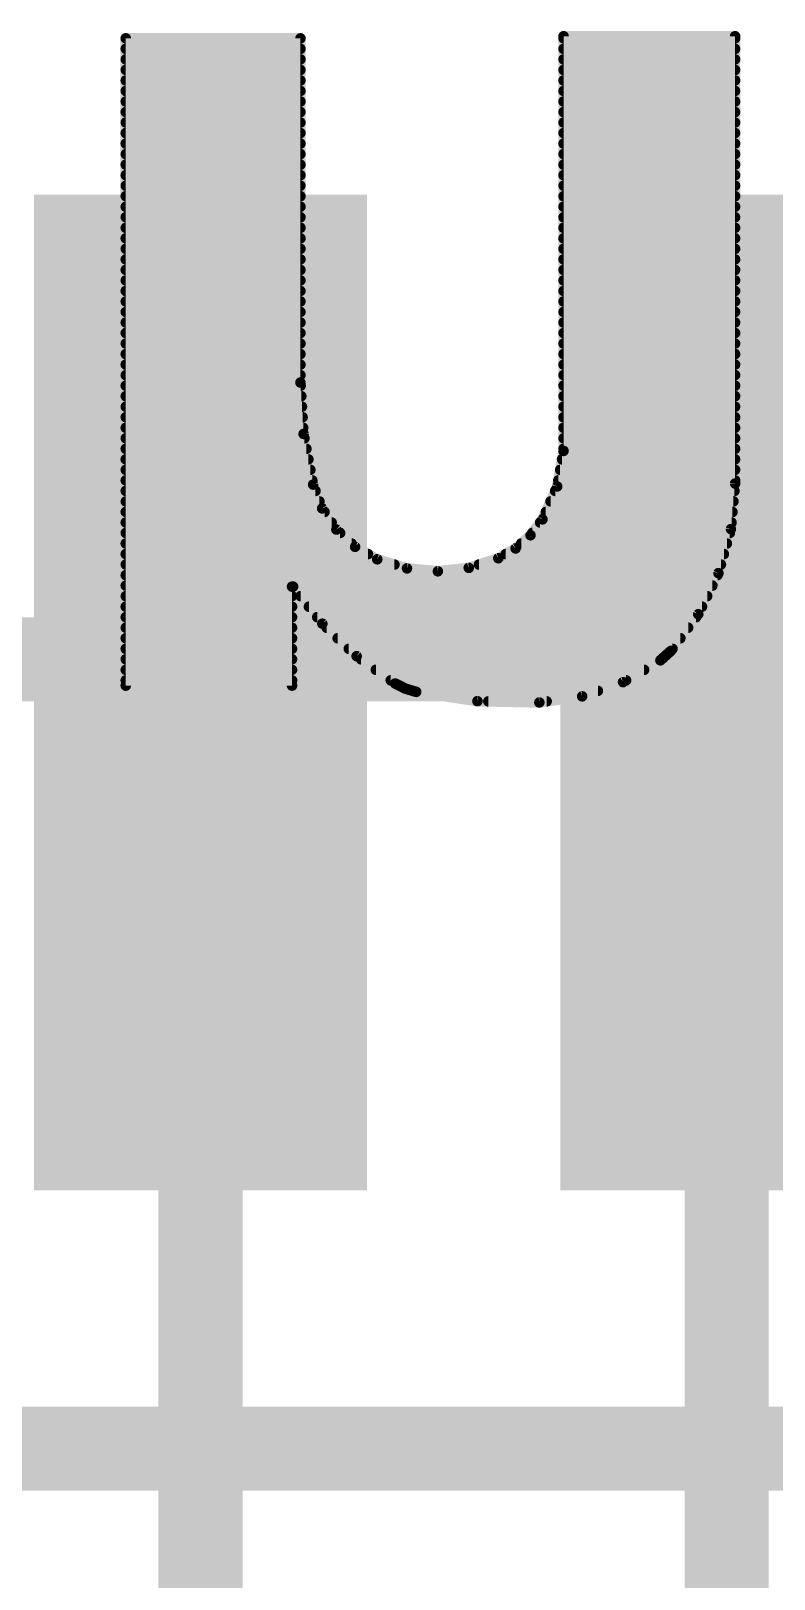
# Model space of a CAD drawing. Extents: x -98 to 45, y 0 to 29.
# Drawn here: x 25.626 to 27.419, y 14.29 to 18.026 of the extents above; entities that cross this region are included whole.
import ezdxf

# ---------------------------------------------------------------- set-up
doc = ezdxf.new("R2010")
doc.units = 0
for name, color, linetype in [('1', 12, 'CONTINUOUS'), ('21', 53, 'CONTINUOUS'), ('22', 53, 'CONTINUOUS'), ('29', 253, 'CONTINUOUS'), ('31', 253, 'CONTINUOUS')]:
    doc.layers.add(name, color=color, linetype=linetype)

# ---------------------------------------------------------------- blocks, each defined once
blk = doc.blocks.new('RECT')
blk.add_solid([(-0.5, -0.5), (0.5, -0.5), (-0.5, 0.5), (0.5, 0.5)])

msp = doc.modelspace()

# ---------------------------------------------------------------- linework, layer by layer
at = {"layer": '1', "const_width": 0.2032}
for points in [[(29.21, 16.51), (15.24, 16.51)], [(26.035, 16.43), (26.035, 12.192)], [(27.305, 16.43), (27.305, 12.827)]]:
    msp.add_lwpolyline(points, dxfattribs=at)
at = {"layer": '1', "const_width": 0.1016}
for points in [[(26.0858, 16.43, 1), (25.9842, 16.43)], [(27.3558, 16.43, 1), (27.2542, 16.43)]]:
    msp.add_lwpolyline(points, format="xyb", dxfattribs=at)
at = {"layer": '21', "const_width": 0.2032}
msp.add_lwpolyline([(20.32, 14.605), (33.02, 14.605)], dxfattribs=at)
at = {"layer": '22', "const_width": 0.0127}
for points in [[(25.8611, 18.0086, 1), (25.8483, 18.0086)], [(25.8547, 18.015, 1), (25.8547, 18.0023)], [(26.2827, 18.0086, 1), (26.27, 18.0086)], [(26.2763, 18.0023, 1), (26.2763, 18.015)], [(26.9177, 18.0137, 1), (26.9049, 18.0137)], [(26.9113, 18.0201, 1), (26.9113, 18.0073)], [(26.9113, 18.015, 1), (26.9113, 18.0023)], [(27.3317, 18.0137, 1), (27.319, 18.0137)], [(27.3253, 18.0073, 1), (27.3253, 18.0201)], [(27.3253, 18.0023, 1), (27.3253, 18.015)], [(25.8547, 17.9896, 1), (25.8547, 17.9768)], [(26.2763, 17.9768, 1), (26.2763, 17.9896)], [(26.9113, 17.9896, 1), (26.9113, 17.9768)], [(27.3253, 17.9768, 1), (27.3253, 17.9896)], [(25.8547, 17.9642, 1), (25.8547, 17.9515)], [(25.8547, 17.9388, 1), (25.8547, 17.9261)], [(26.2763, 17.9515, 1), (26.2763, 17.9642)], [(26.2763, 17.9261, 1), (26.2763, 17.9388)], [(26.9113, 17.9642, 1), (26.9113, 17.9515)], [(26.9113, 17.9388, 1), (26.9113, 17.9261)], [(27.3253, 17.9515, 1), (27.3253, 17.9642)], [(27.3253, 17.9261, 1), (27.3253, 17.9388)], [(25.8547, 17.9134, 1), (25.8547, 17.9006)], [(26.2763, 17.9006, 1), (26.2763, 17.9134)], [(26.9113, 17.9134, 1), (26.9113, 17.9006)], [(27.3253, 17.9006, 1), (27.3253, 17.9134)], [(25.8547, 17.888, 1), (25.8547, 17.8753)], [(25.8547, 17.8626, 1), (25.8547, 17.8498)], [(26.2763, 17.8753, 1), (26.2763, 17.888)], [(26.2763, 17.8498, 1), (26.2763, 17.8626)], [(26.9113, 17.8626, 1), (26.9113, 17.8498)], [(26.9113, 17.888, 1), (26.9113, 17.8753)], [(27.3253, 17.8753, 1), (27.3253, 17.888)], [(27.3253, 17.8498, 1), (27.3253, 17.8626)], [(25.8547, 17.8372, 1), (25.8547, 17.8244)], [(26.2763, 17.8244, 1), (26.2763, 17.8372)], [(26.9113, 17.8372, 1), (26.9113, 17.8244)], [(27.3253, 17.8244, 1), (27.3253, 17.8372)], [(25.8547, 17.8118, 1), (25.8547, 17.7991)], [(25.8547, 17.7864, 1), (25.8547, 17.7736)], [(26.2763, 17.7991, 1), (26.2763, 17.8118)], [(26.2763, 17.7736, 1), (26.2763, 17.7864)], [(26.9113, 17.7864, 1), (26.9113, 17.7736)], [(26.9113, 17.8118, 1), (26.9113, 17.7991)], [(27.3253, 17.7991, 1), (27.3253, 17.8118)], [(27.3253, 17.7736, 1), (27.3253, 17.7864)], [(25.8547, 17.761, 1), (25.8547, 17.7482)], [(26.2763, 17.7482, 1), (26.2763, 17.761)], [(26.9113, 17.761, 1), (26.9113, 17.7482)], [(27.3253, 17.7482, 1), (27.3253, 17.761)], [(25.8547, 17.7356, 1), (25.8547, 17.7229)], [(25.8547, 17.7102, 1), (25.8547, 17.6974)], [(26.2763, 17.7229, 1), (26.2763, 17.7356)], [(26.2763, 17.6974, 1), (26.2763, 17.7102)], [(26.9113, 17.7102, 1), (26.9113, 17.6974)], [(26.9113, 17.7356, 1), (26.9113, 17.7229)], [(27.3253, 17.7229, 1), (27.3253, 17.7356)], [(27.3253, 17.6974, 1), (27.3253, 17.7102)], [(25.8547, 17.6848, 1), (25.8547, 17.672)], [(26.2763, 17.672, 1), (26.2763, 17.6848)], [(26.9113, 17.6848, 1), (26.9113, 17.672)], [(27.3253, 17.672, 1), (27.3253, 17.6848)], [(25.8547, 17.6594, 1), (25.8547, 17.6467)], [(25.8547, 17.634, 1), (25.8547, 17.6212)], [(26.2763, 17.6467, 1), (26.2763, 17.6594)], [(26.2763, 17.6212, 1), (26.2763, 17.634)], [(26.9113, 17.6594, 1), (26.9113, 17.6467)], [(26.9113, 17.634, 1), (26.9113, 17.6212)], [(27.3253, 17.6467, 1), (27.3253, 17.6594)], [(27.3253, 17.6212, 1), (27.3253, 17.634)], [(25.8547, 17.6086, 1), (25.8547, 17.5958)], [(26.2763, 17.5958, 1), (26.2763, 17.6086)], [(26.9113, 17.6086, 1), (26.9113, 17.5958)], [(27.3253, 17.5958, 1), (27.3253, 17.6086)], [(25.8547, 17.5832, 1), (25.8547, 17.5705)], [(25.8547, 17.5578, 1), (25.8547, 17.545)], [(26.2763, 17.5705, 1), (26.2763, 17.5832)], [(26.2763, 17.545, 1), (26.2763, 17.5578)], [(26.9113, 17.5832, 1), (26.9113, 17.5705)], [(26.9113, 17.5578, 1), (26.9113, 17.545)], [(27.3253, 17.5705, 1), (27.3253, 17.5832)], [(27.3253, 17.545, 1), (27.3253, 17.5578)], [(25.8547, 17.5324, 1), (25.8547, 17.5196)], [(26.2763, 17.5196, 1), (26.2763, 17.5324)], [(26.9113, 17.5324, 1), (26.9113, 17.5196)], [(27.3253, 17.5196, 1), (27.3253, 17.5324)], [(25.8547, 17.507, 1), (25.8547, 17.4943)], [(25.8547, 17.4816, 1), (25.8547, 17.4688)], [(26.2763, 17.4943, 1), (26.2763, 17.507)], [(26.2763, 17.4688, 1), (26.2763, 17.4816)], [(26.9113, 17.507, 1), (26.9113, 17.4943)], [(26.9113, 17.4816, 1), (26.9113, 17.4688)], [(27.3253, 17.4943, 1), (27.3253, 17.507)], [(27.3253, 17.4688, 1), (27.3253, 17.4816)], [(25.8547, 17.4562, 1), (25.8547, 17.4434)], [(26.2763, 17.4434, 1), (26.2763, 17.4562)], [(26.9113, 17.4562, 1), (26.9113, 17.4434)], [(27.3253, 17.4434, 1), (27.3253, 17.4562)], [(25.8547, 17.4308, 1), (25.8547, 17.4181)], [(25.8547, 17.4054, 1), (25.8547, 17.3926)], [(26.2763, 17.4181, 1), (26.2763, 17.4308)], [(26.2763, 17.3926, 1), (26.2763, 17.4054)], [(26.9113, 17.4308, 1), (26.9113, 17.4181)], [(26.9113, 17.4054, 1), (26.9113, 17.3926)], [(27.3253, 17.4181, 1), (27.3253, 17.4308)], [(27.3253, 17.3926, 1), (27.3253, 17.4054)], [(25.8547, 17.38, 1), (25.8547, 17.3672)], [(26.2763, 17.3672, 1), (26.2763, 17.38)], [(26.9113, 17.38, 1), (26.9113, 17.3672)], [(27.3253, 17.3672, 1), (27.3253, 17.38)], [(25.8547, 17.3546, 1), (25.8547, 17.3419)], [(26.2763, 17.3419, 1), (26.2763, 17.3546)], [(26.9113, 17.3546, 1), (26.9113, 17.3419)], [(27.3253, 17.3419, 1), (27.3253, 17.3546)], [(25.8547, 17.3292, 1), (25.8547, 17.3164)], [(25.8547, 17.3038, 1), (25.8547, 17.291)], [(26.2763, 17.3164, 1), (26.2763, 17.3292)], [(26.2763, 17.291, 1), (26.2763, 17.3038)], [(26.9113, 17.3292, 1), (26.9113, 17.3164)], [(26.9113, 17.3038, 1), (26.9113, 17.291)], [(27.3253, 17.3164, 1), (27.3253, 17.3292)], [(27.3253, 17.291, 1), (27.3253, 17.3038)], [(25.8547, 17.2784, 1), (25.8547, 17.2657)], [(26.2763, 17.2657, 1), (26.2763, 17.2784)], [(26.9113, 17.2784, 1), (26.9113, 17.2657)], [(27.3253, 17.2657, 1), (27.3253, 17.2784)], [(25.8547, 17.253, 1), (25.8547, 17.2402)], [(25.8547, 17.2276, 1), (25.8547, 17.2148)], [(26.2763, 17.2402, 1), (26.2763, 17.253)], [(26.2763, 17.2148, 1), (26.2763, 17.2276)], [(26.9113, 17.253, 1), (26.9113, 17.2402)], [(26.9113, 17.2276, 1), (26.9113, 17.2148)], [(27.3253, 17.2402, 1), (27.3253, 17.253)], [(27.3253, 17.2148, 1), (27.3253, 17.2276)], [(25.8547, 17.2022, 1), (25.8547, 17.1895)], [(26.2826, 17.1784, 1), (26.27, 17.1776)], [(26.2763, 17.1895, 1), (26.2763, 17.2022)], [(26.9113, 17.2022, 1), (26.9113, 17.1895)], [(27.3253, 17.1895, 1), (27.3253, 17.2022)], [(25.8547, 17.1768, 1), (25.8547, 17.164)], [(25.8547, 17.1514, 1), (25.8547, 17.1386)], [(26.27, 17.178, 1), (26.2827, 17.178)], [(26.2768, 17.164, 1), (26.2768, 17.1768)], [(26.2783, 17.1386, 1), (26.2783, 17.1514)], [(26.9113, 17.1768, 1), (26.9113, 17.164)], [(26.9113, 17.1514, 1), (26.9113, 17.1386)], [(27.3253, 17.164, 1), (27.3253, 17.1768)], [(27.3253, 17.1386, 1), (27.3253, 17.1514)], [(25.8547, 17.126, 1), (25.8547, 17.1133)], [(26.2799, 17.1133, 1), (26.2799, 17.126)], [(26.9113, 17.126, 1), (26.9113, 17.1133)], [(27.3253, 17.1133, 1), (27.3253, 17.126)], [(25.8547, 17.1006, 1), (25.8547, 17.0878)], [(25.8547, 17.0752, 1), (25.8547, 17.0624)], [(26.2815, 17.0878, 1), (26.2815, 17.1006)], [(26.283, 17.0624, 1), (26.283, 17.0752)], [(26.9113, 17.1006, 1), (26.9113, 17.0878)], [(26.9113, 17.0752, 1), (26.9113, 17.0624)], [(27.3253, 17.0878, 1), (27.3253, 17.1006)], [(27.3253, 17.0624, 1), (27.3253, 17.0752)], [(25.8547, 17.0498, 1), (25.8547, 17.0371)], [(26.2902, 17.055, 1), (26.2777, 17.0527)], [(26.2776, 17.0535, 1), (26.2903, 17.0543)], [(26.2859, 17.0371, 1), (26.2859, 17.0498)], [(26.9113, 17.0498, 1), (26.9113, 17.0371)], [(27.3253, 17.0371, 1), (27.3253, 17.0498)], [(25.8547, 17.0244, 1), (25.8547, 17.0116)], [(25.8547, 16.999, 1), (25.8547, 16.9862)], [(26.2907, 17.0116, 1), (26.2907, 17.0244)], [(26.2954, 16.9862, 1), (26.2954, 16.999)], [(26.9077, 16.999, 1), (26.9077, 16.9862)], [(26.9113, 17.0244, 1), (26.9113, 17.0116)], [(26.9176, 17.0118, 1), (26.905, 17.014)], [(26.9049, 17.0129, 1), (26.9177, 17.0129)], [(27.3253, 17.0116, 1), (27.3253, 17.0244)], [(27.3253, 16.9862, 1), (27.3253, 16.999)], [(25.8547, 16.9736, 1), (25.8547, 16.9609)], [(26.3001, 16.9609, 1), (26.3001, 16.9736)], [(26.9031, 16.9736, 1), (26.9031, 16.9609)], [(27.3253, 16.9609, 1), (27.3253, 16.9736)], [(25.8547, 16.9482, 1), (25.8547, 16.9354)], [(25.8547, 16.9228, 1), (25.8547, 16.91)], [(26.3127, 16.9339, 1), (26.3009, 16.9293)], [(26.3006, 16.9304, 1), (26.313, 16.9328)], [(26.3049, 16.9354, 1), (26.3049, 16.9482)], [(26.3126, 16.91, 1), (26.3126, 16.9228)], [(26.8911, 16.9228, 1), (26.8911, 16.91)], [(26.8897, 16.9284, 1), (26.9022, 16.9261)], [(26.9018, 16.9247, 1), (26.8902, 16.9298)], [(26.8986, 16.9482, 1), (26.8986, 16.9354)], [(27.3316, 16.9336, 1), (27.319, 16.9348)], [(27.319, 16.9342, 1), (27.3317, 16.9342)], [(27.3237, 16.91, 1), (27.3237, 16.9228)], [(27.3253, 16.9354, 1), (27.3253, 16.9482)], [(25.8547, 16.8974, 1), (25.8547, 16.8847)], [(26.3222, 16.8847, 1), (26.3222, 16.8974)], [(26.8798, 16.8974, 1), (26.8798, 16.8847)], [(27.3213, 16.8847, 1), (27.3213, 16.8974)], [(25.8547, 16.872, 1), (25.8547, 16.8592)], [(25.8547, 16.8466, 1), (25.8547, 16.8338)], [(26.3339, 16.8777, 1), (26.3233, 16.8706)], [(26.3227, 16.8719, 1), (26.3345, 16.8764)], [(26.3344, 16.8592, 1), (26.3344, 16.872)], [(26.3515, 16.8338, 1), (26.3515, 16.8466)], [(26.8548, 16.8466, 1), (26.8548, 16.8338)], [(26.8547, 16.8504, 1), (26.8663, 16.8452)], [(26.8656, 16.844, 1), (26.8554, 16.8516)], [(26.8685, 16.872, 1), (26.8685, 16.8592)], [(27.3167, 16.8338, 1), (27.3167, 16.8466)], [(27.319, 16.8592, 1), (27.319, 16.872)], [(25.8547, 16.8212, 1), (25.8547, 16.8085)], [(26.3673, 16.8279, 1), (26.3587, 16.8185)], [(26.3577, 16.8196, 1), (26.3683, 16.8267)], [(26.3721, 16.8085, 1), (26.3721, 16.8212)], [(26.8266, 16.8132, 1), (26.8367, 16.8055)], [(26.8358, 16.8046, 1), (26.8274, 16.8141)], [(26.8357, 16.8212, 1), (26.8357, 16.8085)], [(27.3089, 16.8248, 1), (27.3215, 16.8236)], [(27.3213, 16.8225, 1), (27.3091, 16.8259)], [(27.3125, 16.8085, 1), (27.3125, 16.8212)], [(25.8547, 16.7958, 1), (25.8547, 16.783)], [(25.8547, 16.7704, 1), (25.8547, 16.7576)], [(26.3996, 16.783, 1), (26.3996, 16.7958)], [(26.4113, 16.787, 1), (26.405, 16.776)], [(26.4039, 16.7768, 1), (26.4125, 16.7862)], [(26.4392, 16.7576, 1), (26.4392, 16.7704)], [(26.7717, 16.7704, 1), (26.7717, 16.7576)], [(26.7914, 16.7823, 1), (26.7998, 16.7728)], [(26.7987, 16.7721, 1), (26.7924, 16.7831)], [(26.809, 16.7958, 1), (26.809, 16.783)], [(27.2982, 16.7576, 1), (27.2982, 16.7704)], [(27.3054, 16.783, 1), (27.3054, 16.7958)], [(25.8547, 16.745, 1), (25.8547, 16.7323)], [(26.4636, 16.7574, 1), (26.4598, 16.7452)], [(26.4586, 16.7458, 1), (26.4648, 16.7568)], [(26.5032, 16.7323, 1), (26.5032, 16.745)], [(26.534, 16.7357, 1), (26.5328, 16.7231)], [(26.5315, 16.7233, 1), (26.5352, 16.7355)], [(26.6805, 16.7367, 1), (26.6845, 16.7246)], [(26.6832, 16.7243, 1), (26.6818, 16.737)], [(26.707, 16.745, 1), (26.707, 16.7323)], [(26.7507, 16.7593, 1), (26.7569, 16.7483)], [(26.7558, 16.7478, 1), (26.7518, 16.7598)], [(27.2911, 16.7323, 1), (27.2911, 16.745)], [(25.8547, 16.7196, 1), (25.8547, 16.7068)], [(26.6073, 16.7287, 1), (26.6087, 16.7161)], [(26.6074, 16.7161, 1), (26.6086, 16.7287)], [(27.2791, 16.7196, 1), (27.2914, 16.7162)], [(27.2909, 16.7151, 1), (27.2795, 16.7207)], [(27.2829, 16.7068, 1), (27.2829, 16.7196)], [(25.8547, 16.6942, 1), (25.8547, 16.6814)], [(25.8547, 16.6688, 1), (25.8547, 16.6561)], [(26.2624, 16.6853, 1), (26.2496, 16.6853)], [(26.256, 16.6917, 1), (26.256, 16.679)], [(26.2635, 16.6892, 1), (26.2535, 16.6814)], [(26.256, 16.6561, 1), (26.256, 16.6688)], [(26.2585, 16.679, 1), (26.2585, 16.6917)], [(26.2766, 16.6688, 1), (26.2766, 16.6561)], [(27.2579, 16.6561, 1), (27.2579, 16.6688)], [(27.2704, 16.6814, 1), (27.2704, 16.6942)], [(25.8547, 16.6434, 1), (25.8547, 16.6306)], [(26.256, 16.6306, 1), (26.256, 16.6434)], [(26.2967, 16.6434, 1), (26.2967, 16.6306)], [(27.2307, 16.6216, 1), (27.2421, 16.616)], [(27.2415, 16.615, 1), (27.2313, 16.6226)], [(27.2454, 16.6306, 1), (27.2454, 16.6434)], [(25.8547, 16.618, 1), (25.8547, 16.6052)], [(25.8547, 16.5926, 1), (25.8547, 16.5799)], [(26.256, 16.6052, 1), (26.256, 16.618)], [(26.256, 16.5799, 1), (26.256, 16.5926)], [(26.3168, 16.618, 1), (26.3168, 16.6052)], [(26.3336, 16.6005, 1), (26.3248, 16.5913)], [(26.3242, 16.592, 1), (26.3342, 16.5999)], [(26.3395, 16.5926, 1), (26.3395, 16.5799)], [(27.2121, 16.5799, 1), (27.2121, 16.5926)], [(27.231, 16.6052, 1), (27.231, 16.618)], [(25.8547, 16.5672, 1), (25.8547, 16.5544)], [(26.256, 16.5544, 1), (26.256, 16.5672)], [(26.3662, 16.5672, 1), (26.3662, 16.5544)], [(27.1932, 16.5544, 1), (27.1932, 16.5672)], [(25.8547, 16.5418, 1), (25.8547, 16.529)], [(25.8547, 16.5164, 1), (25.8547, 16.5037)], [(26.256, 16.529, 1), (26.256, 16.5418)], [(26.256, 16.5037, 1), (26.256, 16.5164)], [(26.393, 16.5418, 1), (26.393, 16.529)], [(26.4156, 16.5227, 1), (26.4082, 16.5123)], [(26.4075, 16.5129, 1), (26.4163, 16.5221)], [(26.4225, 16.5164, 1), (26.4225, 16.5037)], [(27.1408, 16.5122, 1), (27.1492, 16.5028)], [(27.1482, 16.502, 1), (27.1418, 16.513)], [(27.1478, 16.5037, 1), (27.1478, 16.5164)], [(27.1653, 16.5341, 1), (27.1755, 16.5265)], [(27.1746, 16.5256, 1), (27.1662, 16.535)], [(27.1742, 16.529, 1), (27.1742, 16.5418)], [(25.8547, 16.491, 1), (25.8547, 16.4782)], [(26.256, 16.4782, 1), (26.256, 16.491)], [(26.4583, 16.491, 1), (26.4583, 16.4782)], [(27.1057, 16.4782, 1), (27.1057, 16.491)], [(25.8547, 16.4656, 1), (25.8547, 16.4528)], [(25.8547, 16.4529, 1), (25.8547, 16.4401)], [(25.8483, 16.4465, 1), (25.8611, 16.4465)], [(26.2496, 16.4465, 1), (26.2624, 16.4465)], [(26.256, 16.4528, 1), (26.256, 16.4656)], [(26.256, 16.4401, 1), (26.256, 16.4529)], [(26.4942, 16.4656, 1), (26.4942, 16.4528)], [(26.5077, 16.4573, 1), (26.5021, 16.4459)], [(26.5012, 16.4464, 1), (26.5086, 16.4568)], [(26.5313, 16.4454, 1), (26.5276, 16.4333)], [(26.5266, 16.4337, 1), (26.5323, 16.445)], [(26.5476, 16.4402, 1), (26.5476, 16.4275)], [(26.5567, 16.4376, 1), (26.5547, 16.425)], [(26.5538, 16.4252, 1), (26.5576, 16.4374)], [(26.9941, 16.4275, 1), (26.9941, 16.4402)], [(27.0516, 16.4604, 1), (27.058, 16.4494)], [(27.0569, 16.4489, 1), (27.0527, 16.4609)], [(27.0622, 16.4528, 1), (27.0622, 16.4656)], [(26.7036, 16.4153, 1), (26.7033, 16.4026)], [(26.7025, 16.4027, 1), (26.7044, 16.4152)], [(26.7298, 16.4148, 1), (26.7298, 16.402)], [(26.852, 16.4122, 1), (26.8538, 16.3996)], [(26.8528, 16.3996, 1), (26.853, 16.4122)], [(26.8705, 16.402, 1), (26.8705, 16.4148)], [(26.9542, 16.4266, 1), (26.9583, 16.4146)], [(26.9571, 16.4143, 1), (26.9553, 16.4269)]]:
    msp.add_lwpolyline(points, format="xyb", dxfattribs=at)
at = {"layer": '22', "const_width": 0.0254}
for points in [[(25.8547, 16.4465), (25.8547, 18.0086)], [(25.8547, 18.0086), (26.2763, 18.0086)], [(26.2763, 18.0086), (26.2763, 17.178)], [(26.9113, 17.0129), (26.9113, 18.0137)], [(26.9113, 18.0137), (27.3253, 18.0137)], [(26.9113, 18.0086), (27.3253, 18.0086)], [(27.3253, 18.0137), (27.3253, 16.9342)], [(25.8547, 17.9832), (26.2763, 17.9832)], [(26.9113, 17.9832), (27.3253, 17.9832)], [(25.8547, 17.9578), (26.2763, 17.9578)], [(25.8547, 17.9324), (26.2763, 17.9324)], [(26.9113, 17.9578), (27.3253, 17.9578)], [(26.9113, 17.9324), (27.3253, 17.9324)], [(25.8547, 17.907), (26.2763, 17.907)], [(26.9113, 17.907), (27.3253, 17.907)], [(25.8547, 17.8816), (26.2763, 17.8816)], [(25.8547, 17.8562), (26.2763, 17.8562)], [(26.9113, 17.8816), (27.3253, 17.8816)], [(26.9113, 17.8562), (27.3253, 17.8562)], [(25.8547, 17.8308), (26.2763, 17.8308)], [(26.9113, 17.8308), (27.3253, 17.8308)], [(25.8547, 17.8054), (26.2763, 17.8054)], [(25.8547, 17.78), (26.2763, 17.78)], [(26.9113, 17.8054), (27.3253, 17.8054)], [(26.9113, 17.78), (27.3253, 17.78)], [(25.8547, 17.7546), (26.2763, 17.7546)], [(26.9113, 17.7546), (27.3253, 17.7546)], [(25.8547, 17.7292), (26.2763, 17.7292)], [(25.8547, 17.7038), (26.2763, 17.7038)], [(26.9113, 17.7292), (27.3253, 17.7292)], [(26.9113, 17.7038), (27.3253, 17.7038)], [(25.8547, 17.6784), (26.2763, 17.6784)], [(26.9113, 17.6784), (27.3253, 17.6784)], [(25.8547, 17.653), (26.2763, 17.653)], [(25.8547, 17.6276), (26.2763, 17.6276)], [(26.9113, 17.653), (27.3253, 17.653)], [(26.9113, 17.6276), (27.3253, 17.6276)], [(25.8547, 17.6022), (26.2763, 17.6022)], [(26.9113, 17.6022), (27.3253, 17.6022)], [(25.8547, 17.5768), (26.2763, 17.5768)], [(25.8547, 17.5514), (26.2763, 17.5514)], [(26.9113, 17.5768), (27.3253, 17.5768)], [(26.9113, 17.5514), (27.3253, 17.5514)], [(25.8547, 17.526), (26.2763, 17.526)], [(26.9113, 17.526), (27.3253, 17.526)], [(25.8547, 17.5006), (26.2763, 17.5006)], [(25.8547, 17.4752), (26.2763, 17.4752)], [(26.9113, 17.5006), (27.3253, 17.5006)], [(26.9113, 17.4752), (27.3253, 17.4752)], [(25.8547, 17.4498), (26.2763, 17.4498)], [(26.9113, 17.4498), (27.3253, 17.4498)], [(25.8547, 17.4244), (26.2763, 17.4244)], [(25.8547, 17.399), (26.2763, 17.399)], [(26.9113, 17.4244), (27.3253, 17.4244)], [(26.9113, 17.399), (27.3253, 17.399)], [(25.8547, 17.3736), (26.2763, 17.3736)], [(26.9113, 17.3736), (27.3253, 17.3736)], [(25.8547, 17.3482), (26.2763, 17.3482)], [(26.9113, 17.3482), (27.3253, 17.3482)], [(25.8547, 17.3228), (26.2763, 17.3228)], [(25.8547, 17.2974), (26.2763, 17.2974)], [(26.9113, 17.3228), (27.3253, 17.3228)], [(26.9113, 17.2974), (27.3253, 17.2974)], [(25.8547, 17.272), (26.2763, 17.272)], [(26.9113, 17.272), (27.3253, 17.272)], [(25.8547, 17.2466), (26.2763, 17.2466)], [(25.8547, 17.2212), (26.2763, 17.2212)], [(26.9113, 17.2466), (27.3253, 17.2466)], [(26.9113, 17.2212), (27.3253, 17.2212)], [(25.8547, 17.1958), (26.2763, 17.1958)], [(26.2763, 17.178), (26.284, 17.0539)], [(26.9113, 17.1958), (27.3253, 17.1958)], [(25.8547, 17.1704), (26.2768, 17.1704)], [(25.8547, 17.145), (26.2783, 17.145)], [(26.9113, 17.1704), (27.3253, 17.1704)], [(26.9113, 17.145), (27.3253, 17.145)], [(25.8547, 17.1196), (26.2799, 17.1196)], [(26.9113, 17.1196), (27.3253, 17.1196)], [(25.8547, 17.0942), (26.2815, 17.0942)], [(25.8547, 17.0688), (26.283, 17.0688)], [(26.9113, 17.0942), (27.3253, 17.0942)], [(26.9113, 17.0688), (27.3253, 17.0688)], [(25.8547, 17.0434), (26.2859, 17.0434)], [(26.284, 17.0539), (26.3068, 16.9316)], [(26.9113, 17.0434), (27.3253, 17.0434)], [(25.8547, 17.018), (26.2907, 17.018)], [(25.8547, 16.9926), (26.2954, 16.9926)], [(26.896, 16.9272), (26.9113, 17.0129)], [(26.9077, 16.9926), (27.3253, 16.9926)], [(26.9113, 17.018), (27.3253, 17.018)], [(25.8547, 16.9672), (26.3001, 16.9672)], [(26.9031, 16.9672), (27.3253, 16.9672)], [(25.8547, 16.9418), (26.3049, 16.9418)], [(25.8547, 16.9164), (26.3126, 16.9164)], [(26.3068, 16.9316), (26.3286, 16.8741)], [(26.8605, 16.8478), (26.896, 16.9272)], [(26.8911, 16.9164), (27.3237, 16.9164)], [(26.8986, 16.9418), (27.3253, 16.9418)], [(27.3253, 16.9342), (27.3152, 16.8242)], [(25.8547, 16.891), (26.3222, 16.891)], [(26.8798, 16.891), (27.3213, 16.891)], [(25.8547, 16.8656), (26.3344, 16.8656)], [(25.8547, 16.8402), (26.3515, 16.8402)], [(26.3286, 16.8741), (26.363, 16.8232)], [(26.8316, 16.8094), (26.8605, 16.8478)], [(26.8548, 16.8402), (27.3167, 16.8402)], [(26.8685, 16.8656), (27.319, 16.8656)], [(25.8547, 16.8148), (26.3721, 16.8148)], [(26.363, 16.8232), (26.4082, 16.7815)], [(26.7956, 16.7776), (26.8316, 16.8094)], [(26.8357, 16.8148), (27.3125, 16.8148)], [(27.3152, 16.8242), (27.2852, 16.7179)], [(25.8547, 16.7894), (26.3996, 16.7894)], [(25.8547, 16.764), (26.4392, 16.764)], [(26.4082, 16.7815), (26.4617, 16.7513)], [(26.7538, 16.7538), (26.7956, 16.7776)], [(26.7717, 16.764), (27.2982, 16.764)], [(26.809, 16.7894), (27.3054, 16.7894)], [(25.8547, 16.7386), (26.5032, 16.7386)], [(26.4617, 16.7513), (26.5334, 16.7294)], [(26.5334, 16.7294), (26.608, 16.7224)], [(26.608, 16.7224), (26.6825, 16.7307)], [(26.6825, 16.7307), (26.7538, 16.7538)], [(26.707, 16.7386), (27.2911, 16.7386)], [(25.8547, 16.7132), (27.2829, 16.7132)], [(27.2852, 16.7179), (27.2364, 16.6188)], [(25.8547, 16.6878), (27.2704, 16.6878)], [(25.8547, 16.6624), (26.256, 16.6624)], [(26.2585, 16.6853), (26.256, 16.6853)], [(26.256, 16.6853), (26.256, 16.4465)], [(26.3292, 16.5959), (26.2585, 16.6853)], [(26.2766, 16.6624), (27.2579, 16.6624)], [(25.8547, 16.637), (26.256, 16.637)], [(26.2967, 16.637), (27.2454, 16.637)], [(27.2364, 16.6188), (27.1704, 16.5303)], [(25.8547, 16.6116), (26.256, 16.6116)], [(25.8547, 16.5862), (26.256, 16.5862)], [(26.3168, 16.6116), (27.231, 16.6116)], [(26.4119, 16.5175), (26.3292, 16.5959)], [(26.3395, 16.5862), (27.2121, 16.5862)], [(25.8547, 16.5608), (26.256, 16.5608)], [(26.3662, 16.5608), (27.1932, 16.5608)], [(25.8547, 16.5354), (26.256, 16.5354)], [(25.8547, 16.51), (26.256, 16.51)], [(26.393, 16.5354), (27.1742, 16.5354)], [(26.5049, 16.4516), (26.4119, 16.5175)], [(26.4225, 16.51), (27.1478, 16.51)], [(27.145, 16.5075), (27.0548, 16.4549)], [(27.1704, 16.5303), (27.145, 16.5075)], [(25.8547, 16.4846), (26.256, 16.4846)], [(26.4583, 16.4846), (27.1057, 16.4846)], [(25.8547, 16.4592), (26.256, 16.4592)], [(26.256, 16.4465), (25.8547, 16.4465)], [(26.4942, 16.4592), (27.0622, 16.4592)], [(26.5295, 16.4393), (26.5049, 16.4516)], [(26.5557, 16.4313), (26.5295, 16.4393)], [(26.5476, 16.4338), (26.9941, 16.4338)], [(26.7035, 16.4089), (26.5557, 16.4313)], [(27.0548, 16.4549), (26.9562, 16.4206)], [(26.8529, 16.4059), (26.7035, 16.4089)], [(26.7298, 16.4084), (26.8705, 16.4084)], [(26.9562, 16.4206), (26.8529, 16.4059)]]:
    msp.add_lwpolyline(points, dxfattribs=at)

# ---------------------------------------------------------------- block references
at = {"layer": '1', "xscale": 0.6, "yscale": 2.2}
for p in [(26.035, 16.43), (27.305, 16.43)]:
    msp.add_blockref('RECT', p, dxfattribs=at)
at = {"layer": '29', "xscale": 0.8032, "yscale": 2.4032}
for p in [(26.035, 16.43), (27.305, 16.43)]:
    msp.add_blockref('RECT', p, dxfattribs=at)
at = {"layer": '31', "xscale": 0.6, "yscale": 2.2}
for p in [(26.035, 16.43), (27.305, 16.43)]:
    msp.add_blockref('RECT', p, dxfattribs=at)

doc.saveas('drawing.dxf')
